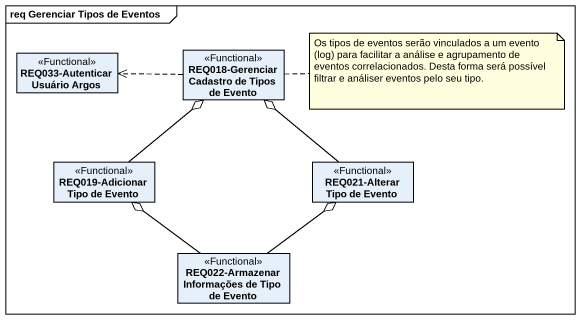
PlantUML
@startuml
mainframe req Gerenciar Tipos de Eventos
hide circle
hide empty members
class "REQ033-Autenticar Usuário Argos" as REQ033_Autenticar_Usuário <<Functional>>
class "REQ018-Gerenciar Cadastro de Tipos de Evento" as REQ018_Gerenciar_Cadastro <<Functional>>
class "REQ019-Adicionar Tipo de Evento" as REQ019_Adicionar_Tipo_de <<Functional>>
class "REQ021-Alterar Tipo de Evento" as REQ021_Alterar_Tipo_de <<Functional>>
class "REQ022-Armazenar Informações de Tipo de Evento" as REQ022_Armazenar <<Functional>>
REQ018_Gerenciar_Cadastro .left.> REQ033_Autenticar_Usuário
REQ019_Adicionar_Tipo_de -up-o REQ018_Gerenciar_Cadastro
REQ021_Alterar_Tipo_de -up-o REQ018_Gerenciar_Cadastro
REQ022_Armazenar -up-o REQ019_Adicionar_Tipo_de
REQ022_Armazenar -up-o REQ021_Alterar_Tipo_de
note right of REQ018_Gerenciar_Cadastro : Os tipos de eventos serão vinculados a um evento (log) para facilitar a análise e agrupamento de eventos correlacionados. Desta forma será possível filtrar e análiser eventos pelo seu tipo.
@enduml
